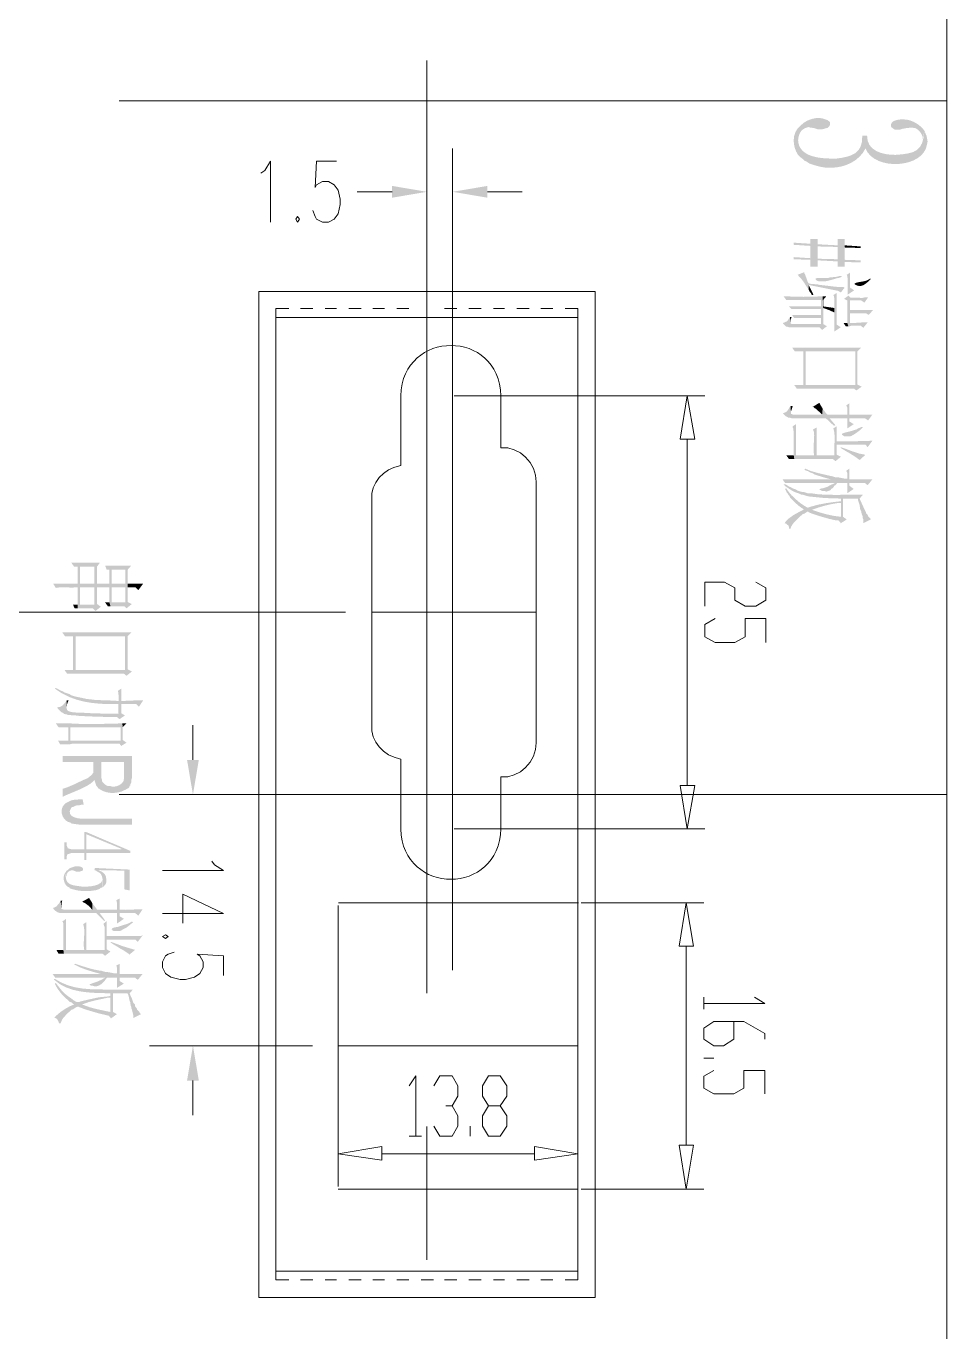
# Model space of a CAD drawing. Header units: millimetres. Extents: x 0 to 204, y 0 to 288.
# Drawn here: x 140.6 to 177, y 94.1 to 145.7 of the extents above; entities that cross this region are included whole.
import ezdxf

# ---------------------------------------------------------------- set-up
doc = ezdxf.new("R2010")
doc.units = ezdxf.units.MM

msp = doc.modelspace()

# ---------------------------------------------------------------- hatches: boundary and pattern name
h = msp.add_hatch(color=0)
h.dxf.hatch_style = 2
h.paths.add_polyline_path([(172.423667, 141.816667), (172.423667, 141.880167), (172.317833, 141.964833), (172.127333, 142.028333), (171.979167, 142.0495), (171.8945, 142.0495), (171.705852, 142.010755), (171.537577, 141.950149), (171.383722, 141.859843), (171.238333, 141.732), (171.127593, 141.616241), (171.049586, 141.482862), (171.002255, 141.336799), (170.98354, 141.18299), (170.991382, 141.026369), (171.023723, 140.871873), (171.078504, 140.724438), (171.153667, 140.589), (171.156107, 140.665229), (171.155694, 140.745321), (171.153726, 140.828236), (171.1515, 140.912933), (171.150314, 140.998372), (171.151465, 141.083512), (171.156251, 141.167315), (171.16597, 141.248739), (171.181918, 141.326743), (171.205395, 141.400289), (171.237696, 141.468335), (171.280121, 141.529842), (171.333966, 141.583768), (171.400529, 141.629075), (171.481108, 141.664721), (171.577, 141.689667), (171.6405, 141.6685), (171.788667, 141.647333), (171.915667, 141.605), (172.127333, 141.605), (172.2755, 141.647333), (172.317833, 141.647333), (172.4025, 141.732)])
h = msp.add_hatch(color=0)
h.dxf.hatch_style = 2
h.paths.add_polyline_path([(176.149, 141.5415), (176.087145, 141.624453), (176.008308, 141.704467), (175.916208, 141.779098), (175.814567, 141.845903), (175.707104, 141.902439), (175.597542, 141.946263), (175.4896, 141.974931), (175.387, 141.986), (175.306879, 141.99228), (175.210573, 141.990399), (175.107792, 141.978249), (175.008249, 141.953721), (174.921654, 141.914707), (174.857718, 141.859099), (174.826152, 141.784789), (174.836667, 141.689667), (174.921333, 141.626167), (174.984833, 141.583833), (175.175333, 141.583833), (175.302333, 141.626167), (175.3235, 141.626167), (175.429333, 141.647333), (175.641, 141.6685), (175.789167, 141.647333), (175.895, 141.583833), (175.979667, 141.499167), (176.043167, 141.393333), (176.0855, 141.2875), (176.0855, 141.202833)])
h = msp.add_hatch(color=0)
h.dxf.hatch_style = 2
h.paths.add_polyline_path([(176.276, 141.118167), (176.235386, 141.336977), (176.149, 141.5415), (176.116353, 141.270393), (176.059009, 141.0589), (175.973569, 140.898935), (175.856635, 140.78241), (175.70481, 140.701241), (175.514695, 140.647341), (175.282891, 140.612622), (175.006, 140.589), (174.814289, 140.59603), (174.618683, 140.6207), (174.428485, 140.666794), (174.252996, 140.738093), (174.101518, 140.83838), (173.983352, 140.971439), (173.907801, 141.141051), (173.884167, 141.351), (173.693667, 141.351), (173.681715, 141.110347), (173.628745, 140.918621), (173.538451, 140.769485), (173.414531, 140.656601), (173.26068, 140.573631), (173.080594, 140.514239), (172.877969, 140.472085), (172.6565, 140.440833), (172.550833, 140.441395), (172.437551, 140.443262), (172.318621, 140.447499), (172.196009, 140.45517), (172.071684, 140.467342), (171.947613, 140.485079), (171.825763, 140.509445), (171.708101, 140.541507), (171.596595, 140.582329), (171.493212, 140.632977), (171.399919, 140.694514), (171.318684, 140.768007), (171.251474, 140.85452), (171.200256, 140.955119), (171.166998, 141.070869), (171.153667, 141.202833), (171.153667, 140.589), (171.238333, 140.504333), (171.323, 140.440833), (171.407667, 140.356167), (171.471167, 140.335), (171.598167, 140.250333), (171.812496, 140.178135), (172.02322, 140.120423), (172.238376, 140.085333), (172.466, 140.081), (172.668888, 140.093731), (172.870697, 140.130461), (173.067173, 140.190978), (173.254061, 140.275072), (173.427109, 140.382532), (173.582062, 140.513147), (173.714666, 140.666707), (173.820667, 140.843), (173.904903, 140.685803), (174.021698, 140.552062), (174.166015, 140.441544), (174.332817, 140.354017), (174.517067, 140.289248), (174.713728, 140.247005), (174.917764, 140.227056), (175.124136, 140.229167), (175.32781, 140.253106), (175.523746, 140.29864), (175.706909, 140.365538), (175.872262, 140.453566), (176.014768, 140.562493), (176.12939, 140.692084), (176.211091, 140.842109), (176.254833, 141.012333)])
h = msp.add_hatch(color=0)
h.dxf.hatch_style = 2
h.paths.add_polyline_path([(155.109333, 139.361333), (155.109333, 138.895667), (156.485167, 139.1285)])
h = msp.add_hatch(color=0)
h.dxf.hatch_style = 2
h.paths.add_polyline_path([(158.877, 139.361333), (158.877, 138.895667), (157.501167, 139.1285)])
h = msp.add_hatch(color=0)
h.dxf.hatch_style = 2
h.paths.add_polyline_path([(173.630167, 136.3345), (173.630167, 136.419167), (172.995167, 136.440333), (172.995167, 137.265833), (172.72, 137.265833), (172.72, 136.4615), (171.936833, 136.482667), (171.936833, 137.265833), (171.6405, 137.265833), (171.6405, 136.503833), (170.984333, 136.546167), (170.984333, 136.4615), (171.6405, 136.440333), (171.6405, 136.165167), (171.936833, 136.165167), (171.936833, 136.419167), (172.72, 136.376833), (172.72, 136.165167), (172.995167, 136.165167), (172.995167, 136.355667)])
h = msp.add_hatch(color=0)
h.dxf.hatch_style = 2
h.paths.add_polyline_path([(171.6405, 137.075333), (170.984333, 137.117667), (170.984333, 137.033), (171.6405, 136.990667), (171.6405, 136.503833)])
h = msp.add_hatch(color=0)
h.dxf.hatch_style = 2
h.paths.add_polyline_path([(172.72, 137.011833), (171.936833, 137.054167), (171.936833, 136.9695), (172.72, 136.948333), (172.72, 136.4615)])
h = msp.add_hatch(color=0)
h.dxf.hatch_style = 2
h.paths.add_polyline_path([(173.630167, 136.906), (173.630167, 136.9695), (172.995167, 137.011833), (172.995167, 136.927167)])
h = msp.add_hatch(color=0)
h.dxf.hatch_style = 2
h.paths.add_polyline_path([(172.995167, 135.339667), (172.952833, 135.360833), (172.72, 135.360833), (172.6565, 135.382), (172.571833, 135.382), (172.296931, 135.416528), (172.0215, 135.4455), (171.936833, 135.466667), (171.852167, 135.466667), (171.7675, 135.487833), (171.661667, 135.487833), (171.577, 135.509), (171.534667, 135.5725), (171.5135, 135.636), (171.471167, 135.763), (171.45, 135.805333), (171.428833, 135.868833), (171.407667, 135.89), (171.407667, 135.9535), (171.1325, 135.847667), (171.270712, 135.70714), (171.37671, 135.563504), (171.471729, 135.413783), (171.577, 135.255), (171.577, 135.4455), (172.741167, 135.212667), (172.847, 135.149167)])
h = msp.add_hatch(color=0)
h.dxf.hatch_style = 2
h.paths.add_polyline_path([(172.889333, 135.784167), (172.868167, 135.805333), (172.825833, 135.805333), (172.6565, 135.763), (172.571833, 135.763), (172.487167, 135.741833), (172.4025, 135.741833), (172.339, 135.720667), (171.915667, 135.720667), (171.852167, 135.6995), (171.852167, 135.657167), (171.8945, 135.614833), (171.958, 135.593667), (172.254333, 135.593667), (172.403062, 135.626839), (172.538496, 135.665369), (172.674723, 135.705089), (172.825833, 135.741833)])
h = msp.add_hatch(color=0)
h.dxf.hatch_style = 2
h.paths.add_polyline_path([(173.376167, 135.233833), (173.206833, 135.339667), (173.206833, 135.932333), (173.079833, 135.847667), (173.101, 135.805333), (173.101, 135.763), (173.122167, 135.6995), (173.122167, 135.0645)])
h = msp.add_hatch(color=0)
h.dxf.hatch_style = 2
h.paths.add_polyline_path([(171.7675, 135.0645), (171.577, 135.4455), (171.577, 135.255), (171.619333, 135.170333), (171.661667, 135.128), (171.704, 135.043333)])
h = msp.add_hatch(color=0)
h.dxf.hatch_style = 2
h.paths.add_polyline_path([(174.032333, 135.678333), (174.011167, 135.6995), (173.925741, 135.648442), (173.84476, 135.61442), (173.767244, 135.592809), (173.692211, 135.578982), (173.618684, 135.568314), (173.545682, 135.556179), (173.472225, 135.537949), (173.397333, 135.509), (173.397333, 135.466667), (173.484181, 135.423736), (173.564467, 135.405135), (173.639272, 135.407476), (173.709674, 135.427376), (173.776752, 135.461447), (173.841585, 135.506305), (173.905253, 135.558562), (173.968833, 135.614833)])
h = msp.add_hatch(color=0)
h.dxf.hatch_style = 2
h.paths.add_polyline_path([(172.296667, 133.815667), (172.1485, 133.900333), (172.1485, 134.535333), (172.127333, 135.001), (171.760092, 134.979569), (171.356867, 134.976129), (170.952583, 134.985125), (170.582167, 135.001), (170.688, 134.852833), (172.063833, 134.852833), (172.063833, 134.260167), (172.106167, 133.6675)])
h = msp.add_hatch(color=0)
h.dxf.hatch_style = 2
h.paths.add_polyline_path([(172.2755, 135.001), (172.127333, 135.001), (172.1485, 134.535333), (172.1485, 134.852833)])
h = msp.add_hatch(color=0)
h.dxf.hatch_style = 2
h.paths.add_polyline_path([(172.593, 134.366), (172.593, 134.535333), (172.1485, 134.598833), (172.1485, 134.852833), (172.1485, 134.535333), (172.363871, 134.459795), (172.571833, 134.366)])
h = msp.add_hatch(color=0)
h.dxf.hatch_style = 2
h.paths.add_polyline_path([(172.847, 133.773333), (172.677667, 133.879167), (172.677667, 135.128), (172.550667, 135.043333), (172.571833, 135.001), (172.571833, 134.958667), (172.593, 134.916333), (172.593, 133.604)])
h = msp.add_hatch(color=0)
h.dxf.hatch_style = 2
h.paths.add_polyline_path([(173.905333, 133.963833), (173.717264, 133.965685), (173.552247, 133.954838), (173.389148, 133.943196), (173.206833, 133.942667), (173.206833, 134.831667), (173.143333, 135.022167), (172.974, 134.895167), (173.101, 134.831667), (173.101, 133.942667), (173.143333, 133.815667), (173.206833, 133.815667), (173.270333, 133.836833), (173.630167, 133.836833), (173.736, 133.752167)])
h = msp.add_hatch(color=0)
h.dxf.hatch_style = 2
h.paths.add_polyline_path([(173.9265, 134.958667), (173.860234, 134.960825), (173.816533, 134.958733), (173.787532, 134.95383), (173.765369, 134.947554), (173.742181, 134.941345), (173.710104, 134.93664), (173.661276, 134.934879), (173.587833, 134.9375), (173.228, 134.9375), (173.143333, 135.022167), (173.206833, 134.831667), (173.651333, 134.831667), (173.778333, 134.747)])
h = msp.add_hatch(color=0)
h.dxf.hatch_style = 2
h.paths.add_polyline_path([(172.106167, 133.6675), (172.063833, 134.260167), (172.063833, 133.900333), (170.920833, 133.900333), (170.857333, 133.9215), (170.857333, 133.985), (170.836167, 134.1755), (170.792047, 134.112306), (170.7642, 134.068873), (170.745878, 134.04019), (170.730333, 134.021248), (170.71082, 134.007035), (170.680592, 133.992541), (170.632901, 133.972755), (170.561, 133.942667), (170.561, 133.9215), (170.688, 133.7945), (170.730333, 133.7945), (170.793833, 133.773333), (172.000333, 133.773333)])
h = msp.add_hatch(color=0)
h.dxf.hatch_style = 2
h.paths.add_polyline_path([(172.063833, 134.493), (172.063833, 134.598833), (170.793833, 134.598833), (170.899667, 134.493)])
h = msp.add_hatch(color=0)
h.dxf.hatch_style = 2
h.paths.add_polyline_path([(172.063833, 134.260167), (170.920833, 134.260167), (171.0055, 134.133167), (172.063833, 134.133167), (172.063833, 133.900333)])
h = msp.add_hatch(color=0)
h.dxf.hatch_style = 2
h.paths.add_polyline_path([(174.117, 134.450667), (173.206833, 134.450667), (173.206833, 134.323667), (173.841833, 134.323667), (173.947667, 134.260167)])
h = msp.add_hatch(color=0)
h.dxf.hatch_style = 2
h.paths.add_polyline_path([(170.899667, 134.1755), (170.836167, 134.1755), (170.857333, 133.985), (170.857333, 134.027333), (170.8785, 134.112)])
h = msp.add_hatch(color=0)
h.dxf.hatch_style = 2
h.paths.add_polyline_path([(173.143333, 133.815667), (173.101, 133.942667), (172.952833, 133.942667), (173.0375, 133.815667), (173.079833, 133.815667)])
h = msp.add_hatch(color=0)
h.dxf.hatch_style = 2
h.paths.add_polyline_path([(171.365333, 132.969), (170.920833, 132.969), (171.026667, 132.820833), (171.365333, 132.820833), (171.365333, 131.487333)])
h = msp.add_hatch(color=0)
h.dxf.hatch_style = 2
h.paths.add_polyline_path([(173.651333, 132.969), (173.460833, 132.969), (173.4185, 131.487333), (171.45, 131.487333), (171.45, 132.820833), (171.428833, 132.969), (171.365333, 132.969), (171.365333, 131.487333), (171.0055, 131.487333), (171.111333, 131.339167), (171.534667, 131.339167), (173.376167, 131.339167), (173.460833, 131.275667), (173.503167, 132.820833)])
h = msp.add_hatch(color=0)
h.dxf.hatch_style = 2
h.paths.add_polyline_path([(173.460833, 132.969), (171.428833, 132.969), (171.45, 132.820833), (173.4185, 132.820833), (173.4185, 131.487333)])
h = msp.add_hatch(color=0)
h.dxf.hatch_style = 2
h.paths.add_polyline_path([(173.6725, 131.423833), (173.503167, 131.5085), (173.503167, 132.820833), (173.460833, 131.275667)])
h = msp.add_hatch(color=0)
h.dxf.hatch_style = 2
h.paths.add_polyline_path([(172.635333, 129.899833), (172.4025, 130.175), (172.317833, 130.323167), (172.233167, 130.407833), (172.190833, 130.471333), (172.1485, 130.513667), (172.127333, 130.556), (172.106167, 130.323167), (170.942, 130.323167), (170.899667, 130.344333), (170.8785, 130.344333), (170.8785, 130.3655), (170.857333, 130.661833), (170.827686, 130.620203), (170.799472, 130.574587), (170.77092, 130.528012), (170.740255, 130.483504), (170.705704, 130.44409), (170.665494, 130.412794), (170.61785, 130.392645), (170.561, 130.386667), (170.582167, 130.344333), (170.666833, 130.259667), (170.709167, 130.2385), (170.772667, 130.196167), (170.836167, 130.196167), (170.899667, 130.175), (172.254333, 130.175), (172.571833, 129.878667)])
h = msp.add_hatch(color=0)
h.dxf.hatch_style = 2
h.paths.add_polyline_path([(170.942, 130.661833), (170.857333, 130.661833), (170.8785, 130.3655), (170.8785, 130.450167), (170.899667, 130.513667), (170.920833, 130.577167)])
h = msp.add_hatch(color=0)
h.dxf.hatch_style = 2
h.paths.add_polyline_path([(172.127333, 130.556), (172.0596, 130.669109), (172.000333, 130.788833), (171.725167, 130.6195), (171.7675, 130.6195), (171.809833, 130.577167), (171.852167, 130.556), (171.936833, 130.471333), (172.000333, 130.429), (172.106167, 130.323167)])
h = msp.add_hatch(color=0)
h.dxf.hatch_style = 2
h.paths.add_polyline_path([(173.355, 129.942167), (173.185667, 130.048), (173.185667, 130.767667), (173.058667, 130.683), (173.101, 130.598333), (173.101, 129.772833)])
h = msp.add_hatch(color=0)
h.dxf.hatch_style = 2
h.paths.add_polyline_path([(173.101, 130.175), (173.101, 130.323167), (172.317833, 130.323167), (172.4025, 130.175)])
h = msp.add_hatch(color=0)
h.dxf.hatch_style = 2
h.paths.add_polyline_path([(174.095833, 130.323167), (173.185667, 130.323167), (173.185667, 130.175), (173.7995, 130.175), (173.9265, 130.090333)])
h = msp.add_hatch(color=0)
h.dxf.hatch_style = 2
h.paths.add_polyline_path([(171.831, 128.566333), (171.788667, 128.7145), (171.069, 128.7145), (171.069, 129.942167), (170.942, 129.8575), (170.942, 129.815167), (170.963167, 129.772833), (170.963167, 129.709333), (170.984333, 129.667), (170.984333, 128.7145), (171.0055, 128.566333), (171.746333, 128.566333)])
h = msp.add_hatch(color=0)
h.dxf.hatch_style = 2
h.paths.add_polyline_path([(172.635333, 128.481667), (172.593, 128.7145), (171.8945, 128.7145), (171.8945, 129.815167), (171.746333, 129.7305), (171.781182, 129.632887), (171.792553, 129.508068), (171.788718, 129.362802), (171.777951, 129.203847), (171.768523, 129.037963), (171.768707, 128.871911), (171.786775, 128.712447), (171.831, 128.566333), (172.5295, 128.566333)])
h = msp.add_hatch(color=0)
h.dxf.hatch_style = 2
h.paths.add_polyline_path([(172.847, 128.651), (172.677667, 128.735667), (172.677667, 129.8575), (172.550667, 129.772833), (172.585645, 129.634675), (172.599912, 129.481097), (172.600338, 129.316489), (172.593794, 129.145242), (172.58715, 128.971745), (172.587278, 128.80039), (172.601049, 128.635567), (172.635333, 128.481667)])
h = msp.add_hatch(color=0)
h.dxf.hatch_style = 2
h.paths.add_polyline_path([(173.714833, 129.815167), (173.693667, 129.836333), (173.6725, 129.836333), (173.587833, 129.794), (173.524333, 129.772833), (173.460833, 129.7305), (173.376167, 129.709333), (173.312667, 129.688167), (173.206139, 129.654928), (173.099413, 129.631017), (172.99348, 129.60393), (172.889333, 129.561167), (172.889333, 129.518833), (172.931667, 129.497667), (172.995167, 129.455333), (173.185667, 129.455333), (173.270333, 129.4765), (173.2915, 129.497667), (173.379176, 129.543158), (173.482529, 129.612099), (173.580326, 129.687323), (173.651333, 129.751667)])
h = msp.add_hatch(color=0)
h.dxf.hatch_style = 2
h.paths.add_polyline_path([(174.095833, 129.286), (173.388205, 129.266289), (172.677667, 129.264833), (172.677667, 129.137833), (173.820667, 129.137833), (173.905333, 129.032)])
h = msp.add_hatch(color=0)
h.dxf.hatch_style = 2
h.paths.add_polyline_path([(171.0055, 128.566333), (170.984333, 128.7145), (170.688, 128.7145), (170.793833, 128.566333), (170.942, 128.566333)])
h = msp.add_hatch(color=0)
h.dxf.hatch_style = 2
h.paths.add_polyline_path([(173.7995, 128.7145), (173.7995, 128.735667), (173.556116, 128.784648), (173.317165, 128.862137), (173.081255, 128.950475), (172.847, 129.032), (172.825833, 129.010833), (173.010331, 128.8987), (173.218872, 128.776016), (173.421394, 128.649032), (173.587833, 128.524)])
h = msp.add_hatch(color=0)
h.dxf.hatch_style = 2
h.paths.add_polyline_path([(172.466, 127.889), (172.211173, 127.946514), (171.934187, 128.011502), (171.663816, 128.089323), (171.428833, 128.185333), (171.407667, 128.143), (171.428833, 128.121833), (171.555833, 128.0795), (171.619333, 128.037167), (171.746333, 127.994833), (171.809833, 127.9525), (171.873333, 127.931333), (172.157628, 127.841904), (172.444833, 127.762)])
h = msp.add_hatch(color=0)
h.dxf.hatch_style = 2
h.paths.add_polyline_path([(173.355, 127.381), (173.185667, 127.508), (173.185667, 128.185333), (173.058667, 128.100667), (173.101, 128.016), (173.101, 127.211667)])
h = msp.add_hatch(color=0)
h.dxf.hatch_style = 2
h.paths.add_polyline_path([(172.614167, 127.846667), (172.550667, 127.867833), (172.466, 127.889), (172.444833, 127.762), (170.539833, 127.762), (170.645667, 127.613833), (172.614167, 127.613833)])
h = msp.add_hatch(color=0)
h.dxf.hatch_style = 2
h.paths.add_polyline_path([(173.079833, 126.1745), (172.931667, 126.280333), (172.931667, 127), (172.847, 127.148167), (172.554983, 127.14772), (172.24838, 127.152268), (171.944754, 127.17064), (171.661667, 127.211667), (171.534667, 127.211667), (171.407667, 127.254), (171.344167, 127.254), (171.2595, 127.275167), (171.1325, 127.3175), (171.069, 127.359833), (170.942, 127.402167), (170.8785, 127.4445), (170.815, 127.465667), (170.688, 127.550333), (170.6245, 127.5715), (170.582167, 127.550333), (170.672555, 127.475605), (170.796215, 127.389599), (170.923975, 127.309877), (171.026667, 127.254), (171.217167, 127.1905), (171.2595, 127.169333), (171.280667, 127.148167), (171.365333, 127.148167), (171.492333, 127.105833), (171.577, 127.084667), (172.208031, 127.021167), (172.847, 127), (172.847, 126.026333)])
h = msp.add_hatch(color=0)
h.dxf.hatch_style = 2
h.paths.add_polyline_path([(173.101, 127.613833), (173.101, 127.783167), (172.996506, 127.790013), (172.865124, 127.815975), (172.729971, 127.841408), (172.614167, 127.846667), (172.614167, 127.613833), (172.543953, 127.582298), (172.461767, 127.54438), (172.381697, 127.504147), (172.317833, 127.465667), (172.127333, 127.402167), (172.085, 127.402167), (172.0215, 127.381), (172.000333, 127.359833), (172.042667, 127.338667), (172.106167, 127.296333), (172.212, 127.296333), (172.2755, 127.275167), (172.4025, 127.3175), (172.444833, 127.338667), (172.466, 127.381), (172.508333, 127.402167), (172.550667, 127.4445), (172.593, 127.508), (172.6565, 127.550333), (172.698833, 127.613833)])
h = msp.add_hatch(color=0)
h.dxf.hatch_style = 2
h.paths.add_polyline_path([(174.095833, 127.762), (173.185667, 127.762), (173.185667, 127.613833), (173.7995, 127.613833), (173.905333, 127.529167)])
h = msp.add_hatch(color=0)
h.dxf.hatch_style = 2
h.paths.add_polyline_path([(172.847, 126.026333), (172.847, 126.280333), (172.555446, 126.318218), (172.268224, 126.379949), (171.98464, 126.460663), (171.704, 126.5555), (171.661667, 126.6825), (171.534667, 126.640167), (171.492333, 126.661333), (171.428833, 126.703667), (171.3865, 126.724833), (171.253679, 126.813469), (171.1325, 126.915333), (170.996818, 127.036248), (170.891332, 127.139171), (170.795305, 127.251883), (170.688, 127.402167), (170.6245, 127.381), (170.666833, 127.338667), (170.688, 127.296333), (170.709167, 127.232833), (170.7515, 127.1905), (170.772667, 127.148167), (170.815, 127.105833), (170.836167, 127.042333), (170.920833, 126.957667), (171.017505, 126.859688), (171.143877, 126.745868), (171.275143, 126.642697), (171.3865, 126.576667), (171.407667, 126.407333), (171.534667, 126.492), (171.572601, 126.465395), (171.627205, 126.438571), (171.693417, 126.412036), (171.766177, 126.386299), (171.840426, 126.361868), (171.911103, 126.339253), (171.973147, 126.31896), (172.0215, 126.3015), (172.195249, 126.253015), (172.395753, 126.195931), (172.594339, 126.149298), (172.762333, 126.132167)])
h = msp.add_hatch(color=0)
h.dxf.hatch_style = 2
h.paths.add_polyline_path([(173.714833, 127.148167), (172.847, 127.148167), (172.931667, 127), (173.524333, 127), (173.524333, 126.9365), (173.5455, 126.873), (173.566667, 126.8095), (173.587833, 126.746), (173.587833, 126.703667), (173.587833, 127)])
h = msp.add_hatch(color=0)
h.dxf.hatch_style = 2
h.paths.add_polyline_path([(174.032333, 126.1745), (174.011167, 126.216833), (173.9265, 126.3015), (173.905333, 126.365), (173.841833, 126.4285), (173.841833, 126.449667), (173.820667, 126.492), (173.700678, 126.748778), (173.587833, 127), (173.587833, 126.703667), (173.609, 126.640167), (173.609, 126.597833), (173.630167, 126.534333), (173.651333, 126.492), (173.651333, 126.449667), (173.6725, 126.407333), (173.6725, 126.386167), (173.693667, 126.343833), (173.714833, 126.280333), (173.714833, 126.216833), (173.736, 126.1745), (173.736, 126.026333)])
h = msp.add_hatch(color=0)
h.dxf.hatch_style = 2
h.paths.add_polyline_path([(171.407667, 126.407333), (171.3865, 126.576667), (171.299783, 126.522493), (171.172452, 126.457075), (171.04102, 126.387953), (170.942, 126.322667), (170.851661, 126.259497), (170.764068, 126.192492), (170.686065, 126.11649), (170.6245, 126.026333), (170.645667, 126.026333), (170.688, 126.005167), (170.730333, 125.962833), (170.772667, 125.941667), (170.793833, 125.878167), (170.793833, 125.814667), (170.857333, 125.814667), (170.881146, 125.887074), (170.926456, 125.964834), (170.987806, 126.045133), (171.05974, 126.125155), (171.136799, 126.202085), (171.213529, 126.273107), (171.28447, 126.335406), (171.344167, 126.386167)])
h = msp.add_hatch(color=0)
h.dxf.hatch_style = 2
h.paths.add_polyline_path([(172.847, 126.830667), (172.847, 126.894167), (172.546251, 126.859804), (172.249439, 126.816644), (171.955073, 126.759328), (171.661667, 126.6825), (171.704, 126.5555), (171.96526, 126.648997), (172.226684, 126.724569), (172.49135, 126.784398), (172.762333, 126.830667)])
h = msp.add_hatch(color=0)
h.dxf.hatch_style = 2
h.paths.add_polyline_path([(143.383, 122.555), (143.340667, 123.6345), (143.340667, 122.809), (142.769167, 122.809), (142.769167, 123.486333), (142.748, 124.46), (142.4305, 124.46), (142.536333, 124.311833), (142.6845, 124.311833), (142.6845, 122.660833), (143.277167, 122.660833)])
h = msp.add_hatch(color=0)
h.dxf.hatch_style = 2
h.paths.add_polyline_path([(143.594667, 122.724333), (143.4465, 122.830167), (143.4465, 123.486333), (143.383, 124.46), (142.748, 124.46), (142.769167, 123.486333), (142.769167, 124.311833), (143.340667, 124.311833), (143.340667, 123.6345), (143.383, 122.555)])
h = msp.add_hatch(color=0)
h.dxf.hatch_style = 2
h.paths.add_polyline_path([(143.552333, 124.46), (143.383, 124.46), (143.4465, 123.486333), (143.4465, 124.311833)])
h = msp.add_hatch(color=0)
h.dxf.hatch_style = 2
h.paths.add_polyline_path([(143.340667, 123.6345), (142.769167, 123.6345), (142.769167, 124.311833), (142.769167, 123.486333), (143.340667, 123.486333), (143.340667, 122.809)])
h = msp.add_hatch(color=0)
h.dxf.hatch_style = 2
h.paths.add_polyline_path([(143.933333, 123.486333), (143.933333, 123.6345), (143.4465, 123.6345), (143.4465, 124.311833), (143.4465, 123.486333)])
h = msp.add_hatch(color=0)
h.dxf.hatch_style = 2
h.paths.add_polyline_path([(144.801167, 124.354167), (144.5895, 124.354167), (144.568333, 122.893667), (144.018, 122.893667), (144.018, 123.486333), (143.996833, 124.354167), (143.764, 124.354167), (143.8275, 124.184833), (143.933333, 124.184833), (143.933333, 122.893667), (143.975667, 122.7455), (144.526, 122.7455), (144.610667, 122.660833), (144.653, 124.184833)])
h = msp.add_hatch(color=0)
h.dxf.hatch_style = 2
h.paths.add_polyline_path([(144.5895, 124.354167), (143.996833, 124.354167), (144.018, 123.486333), (144.018, 124.184833), (144.568333, 124.184833), (144.568333, 122.893667)])
h = msp.add_hatch(color=0)
h.dxf.hatch_style = 2
h.paths.add_polyline_path([(144.568333, 123.486333), (144.568333, 123.6345), (144.018, 123.6345), (144.018, 124.184833), (144.018, 123.486333)])
h = msp.add_hatch(color=0)
h.dxf.hatch_style = 2
h.paths.add_polyline_path([(144.822333, 122.830167), (144.653, 122.914833), (144.653, 124.184833), (144.610667, 122.660833)])
h = msp.add_hatch(color=0)
h.dxf.hatch_style = 2
h.paths.add_polyline_path([(142.6845, 123.486333), (142.6845, 123.6345), (141.710833, 123.6345), (141.816667, 123.465167), (141.876816, 123.479808), (141.96184, 123.487375), (142.063938, 123.489692), (142.175309, 123.488582), (142.288152, 123.485868), (142.394665, 123.483373), (142.487048, 123.482921), (142.5575, 123.486333)])
h = msp.add_hatch(color=0)
h.dxf.hatch_style = 2
h.paths.add_polyline_path([(145.266833, 123.6345), (144.653, 123.6345), (144.653, 123.486333), (144.9705, 123.486333), (145.076333, 123.3805)])
h = msp.add_hatch(color=0)
h.dxf.hatch_style = 2
h.paths.add_polyline_path([(143.975667, 122.7455), (143.933333, 122.893667), (143.764, 122.893667), (143.869833, 122.7455), (143.912167, 122.7455)])
h = msp.add_hatch(color=0)
h.dxf.hatch_style = 2
h.paths.add_polyline_path([(142.6845, 122.660833), (142.6845, 122.809), (142.494, 122.809), (142.5575, 122.660833), (142.621, 122.660833)])
h = msp.add_hatch(color=0)
h.dxf.hatch_style = 2
h.paths.add_polyline_path([(142.515167, 121.708333), (142.070667, 121.708333), (142.1765, 121.560167), (142.494, 121.560167), (142.494, 120.226667)])
h = msp.add_hatch(color=0)
h.dxf.hatch_style = 2
h.paths.add_polyline_path([(144.801167, 121.708333), (144.610667, 121.708333), (144.547167, 120.226667), (142.599833, 120.226667), (142.599833, 121.560167), (142.578667, 121.708333), (142.515167, 121.708333), (142.494, 120.226667), (142.155333, 120.226667), (142.261167, 120.0785), (142.663333, 120.0785), (144.504833, 120.0785), (144.610667, 119.993833), (144.653, 121.560167)])
h = msp.add_hatch(color=0)
h.dxf.hatch_style = 2
h.paths.add_polyline_path([(144.610667, 121.708333), (142.578667, 121.708333), (142.599833, 121.560167), (144.547167, 121.560167), (144.547167, 120.226667)])
h = msp.add_hatch(color=0)
h.dxf.hatch_style = 2
h.paths.add_polyline_path([(144.822333, 120.163167), (144.653, 120.247833), (144.653, 121.560167), (144.610667, 119.993833)])
h = msp.add_hatch(color=0)
h.dxf.hatch_style = 2
h.paths.add_polyline_path([(144.293167, 118.872), (144.293167, 118.999), (143.96467, 119.016793), (143.650626, 119.026517), (143.335061, 119.043648), (143.002, 119.083667), (142.851105, 119.118774), (142.70818, 119.14677), (142.563999, 119.180256), (142.409333, 119.231833), (142.345833, 119.274167), (142.155333, 119.337667), (142.091833, 119.38), (142.028333, 119.401167), (141.943667, 119.4435), (141.880167, 119.485833), (141.816667, 119.507), (141.774333, 119.485833), (142.052617, 119.302609), (142.338623, 119.159139), (142.632203, 119.050759), (142.933208, 118.972806), (143.241489, 118.920617), (143.556897, 118.889529), (143.879284, 118.874877), (144.2085, 118.872)])
h = msp.add_hatch(color=0)
h.dxf.hatch_style = 2
h.paths.add_polyline_path([(144.547167, 118.4275), (144.399, 118.512167), (144.399, 119.485833), (144.272, 119.401167), (144.291716, 119.270646), (144.297896, 119.131771), (144.295626, 118.987331), (144.289992, 118.840118), (144.286077, 118.69292), (144.288966, 118.54853), (144.303746, 118.409738), (144.3355, 118.279333)])
h = msp.add_hatch(color=0)
h.dxf.hatch_style = 2
h.paths.add_polyline_path([(144.3355, 118.279333), (144.293167, 118.491), (143.945818, 118.496126), (143.579982, 118.502642), (143.216197, 118.51392), (142.875, 118.533333), (142.621, 118.533333), (142.578667, 118.5545), (142.472833, 118.5545), (142.373625, 118.575464), (142.305832, 118.605135), (142.263761, 118.644479), (142.24172, 118.694465), (142.234016, 118.756059), (142.234956, 118.830229), (142.238849, 118.917942), (142.24, 119.020167), (142.174301, 118.92032), (142.094876, 118.832312), (141.998055, 118.769441), (141.880167, 118.745), (141.880167, 118.723833), (141.901333, 118.6815), (142.028333, 118.5545), (142.091833, 118.533333), (142.134167, 118.491), (142.218833, 118.469833), (142.24, 118.469833), (142.282333, 118.448667), (142.388167, 118.448667), (142.4305, 118.4275), (142.599833, 118.4275), (142.654482, 118.417028), (142.725213, 118.409277), (142.807139, 118.403625), (142.895373, 118.399454), (142.985029, 118.396143), (143.071222, 118.393071), (143.149063, 118.389619), (143.213667, 118.385167), (143.467964, 118.380123), (143.716375, 118.369159), (143.967432, 118.360908), (144.229667, 118.364)])
h = msp.add_hatch(color=0)
h.dxf.hatch_style = 2
h.paths.add_polyline_path([(142.324667, 119.020167), (142.24, 119.020167), (142.24, 118.723833), (142.24, 118.766167), (142.261167, 118.8085), (142.261167, 118.872), (142.282333, 118.9355)])
h = msp.add_hatch(color=0)
h.dxf.hatch_style = 2
h.paths.add_polyline_path([(145.266833, 119.020167), (145.041243, 119.022564), (144.828154, 119.015007), (144.617447, 119.004738), (144.399, 118.999), (144.399, 118.872), (144.991667, 118.872), (145.0975, 118.766167)])
h = msp.add_hatch(color=0)
h.dxf.hatch_style = 2
h.paths.add_polyline_path([(142.3035, 118.11), (141.816667, 118.11), (141.9225, 117.961833), (142.3035, 117.961833), (142.3035, 117.432667)])
h = msp.add_hatch(color=0)
h.dxf.hatch_style = 2
h.paths.add_polyline_path([(144.610667, 117.348), (144.4625, 117.453833), (144.4625, 117.961833), (144.441333, 118.11), (144.377833, 118.11), (144.377833, 117.432667), (142.388167, 117.432667), (142.388167, 118.11), (142.3035, 118.11), (142.3035, 117.432667), (141.901333, 117.432667), (141.986, 117.2845), (142.367, 117.2845), (142.451667, 117.305667), (144.3355, 117.305667), (144.399, 117.221)])
h = msp.add_hatch(color=0)
h.dxf.hatch_style = 2
h.paths.add_polyline_path([(144.377833, 118.11), (143.890339, 118.097846), (143.381148, 118.086584), (142.872883, 118.087031), (142.388167, 118.11), (142.388167, 117.961833), (144.377833, 117.961833), (144.377833, 117.432667)])
h = msp.add_hatch(color=0)
h.dxf.hatch_style = 2
h.paths.add_polyline_path([(144.610667, 118.11), (144.441333, 118.11), (144.4625, 117.961833)])
h = msp.add_hatch(color=0)
h.dxf.hatch_style = 2
h.paths.add_polyline_path([(144.822333, 116.0145), (144.822333, 116.818833), (142.091833, 116.818833), (142.091833, 116.586), (143.298333, 116.586), (143.2983, 116.355333), (143.304948, 116.122847), (143.334747, 115.894396), (143.404167, 115.675833), (143.425333, 115.6335), (143.467667, 115.591167), (143.488833, 115.548833), (143.531167, 115.527667), (143.5735, 115.485333), (143.594667, 115.485333), (143.615833, 116.586), (144.504833, 116.586), (144.504833, 116.0145), (144.568333, 115.485333), (144.631833, 115.527667), (144.674167, 115.548833), (144.7165, 115.591167), (144.737667, 115.654667), (144.758833, 115.654667), (144.758833, 115.697), (144.801167, 115.781667), (144.801167, 115.8875), (144.822333, 115.951)])
h = msp.add_hatch(color=0)
h.dxf.hatch_style = 2
h.paths.add_polyline_path([(143.340667, 115.8875), (143.298333, 116.310833), (143.298333, 116.162667), (143.277167, 116.1415), (143.256, 116.099167), (143.1925, 116.035667), (143.150167, 116.0145), (143.107833, 115.972167), (143.044333, 115.929833), (142.980833, 115.908667), (142.9385, 115.8875), (142.730405, 115.792432), (142.521781, 115.692899), (142.30985, 115.600708), (142.091833, 115.527667), (142.091833, 115.210167), (142.194376, 115.262182), (142.335515, 115.322945), (142.502847, 115.391613), (142.683971, 115.467342), (142.866484, 115.549288), (143.037983, 115.636609), (143.186067, 115.728461), (143.298333, 115.824)])
h = msp.add_hatch(color=0)
h.dxf.hatch_style = 2
h.paths.add_polyline_path([(144.568333, 115.485333), (144.504833, 116.0145), (144.506388, 115.93152), (144.501129, 115.864746), (144.476556, 115.804057), (144.420167, 115.739333), (144.338014, 115.67747), (144.243425, 115.636014), (144.141957, 115.614467), (144.039167, 115.612333), (143.988644, 115.629017), (143.947455, 115.634939), (143.912105, 115.635743), (143.879094, 115.637072), (143.844925, 115.644569), (143.806102, 115.663877), (143.759126, 115.70064), (143.7005, 115.7605), (143.658167, 115.802833), (143.637, 115.845167), (143.637, 115.8875), (143.615833, 115.951), (143.615833, 116.586), (143.594667, 115.485333), (143.706453, 115.425554), (143.828558, 115.388099), (143.955426, 115.367511), (144.0815, 115.358333), (144.185944, 115.371199), (144.302427, 115.388496), (144.41428, 115.41717), (144.504833, 115.464167)])
h = msp.add_hatch(color=0)
h.dxf.hatch_style = 2
h.paths.add_polyline_path([(147.468167, 116.670667), (147.0025, 116.670667), (147.235333, 115.294833)])
h = msp.add_hatch(color=0)
h.dxf.hatch_style = 2
h.paths.add_polyline_path([(142.917333, 114.892667), (142.875, 115.104333), (142.825188, 115.105512), (142.761593, 115.105226), (142.689151, 115.102907), (142.612798, 115.097983), (142.53747, 115.089885), (142.468104, 115.07804), (142.409635, 115.06188), (142.367, 115.040833), (142.308353, 115.011669), (142.264672, 114.990348), (142.231938, 114.973334), (142.206133, 114.957093), (142.183239, 114.93809), (142.159236, 114.912792), (142.130107, 114.877662), (142.091833, 114.829167), (142.056284, 114.735047), (142.044043, 114.637129), (142.053448, 114.539417), (142.082838, 114.445918), (142.130549, 114.360637), (142.194922, 114.287581), (142.274292, 114.230756), (142.367, 114.194167), (142.367, 114.638667), (142.388167, 114.702167), (142.4305, 114.786833), (142.472833, 114.808), (142.494, 114.808), (142.578667, 114.850333), (142.642167, 114.8715), (142.726833, 114.8715), (142.8115, 114.892667)])
h = msp.add_hatch(color=0)
h.dxf.hatch_style = 2
h.paths.add_polyline_path([(144.822333, 114.1095), (144.822333, 114.342333), (142.790333, 114.342333), (142.726833, 114.3635), (142.663333, 114.3635), (142.599833, 114.384667), (142.51434, 114.411571), (142.435792, 114.459411), (142.381056, 114.528087), (142.367, 114.6175), (142.367, 114.194167), (142.4305, 114.173), (142.4305, 114.151833), (142.568596, 114.134454), (142.684897, 114.11757), (142.806291, 114.107235), (142.959667, 114.1095)])
h = msp.add_hatch(color=0)
h.dxf.hatch_style = 2
h.paths.add_polyline_path([(144.758833, 112.987667), (144.758833, 113.072333), (143.023167, 113.813167), (142.9385, 113.813167), (142.9385, 113.135833), (142.4305, 113.135833), (142.345833, 113.157), (142.282333, 113.178167), (142.282333, 113.199333), (142.24, 113.284), (142.24, 113.411), (142.155333, 113.411), (142.155333, 112.733667), (142.24, 112.733667), (142.24, 112.8395), (142.261167, 112.903), (142.282333, 112.945333), (142.3035, 112.945333), (142.4305, 112.987667), (142.9385, 112.987667), (142.9385, 112.7125), (143.023167, 112.7125), (143.023167, 113.7285), (144.399, 113.157), (144.399, 113.135833)])
h = msp.add_hatch(color=0)
h.dxf.hatch_style = 2
h.paths.add_polyline_path([(144.758833, 112.987667), (144.399, 113.135833), (143.023167, 113.135833), (143.023167, 113.7285), (143.023167, 112.987667)])
h = msp.add_hatch(color=0)
h.dxf.hatch_style = 2
h.paths.add_polyline_path([(143.658167, 111.633), (143.658167, 111.971667), (143.640574, 111.872481), (143.576956, 111.796446), (143.479232, 111.740487), (143.35932, 111.701527), (143.229139, 111.676491), (143.100607, 111.662303), (142.985643, 111.655886), (142.896167, 111.654167), (142.744348, 111.67454), (142.60276, 111.693391), (142.475882, 111.719155), (142.368191, 111.760265), (142.284163, 111.825154), (142.228276, 111.922256), (142.205007, 112.060004), (142.218833, 112.246833), (142.164862, 112.170801), (142.133538, 112.082874), (142.123893, 111.988524), (142.13496, 111.893218), (142.165772, 111.802426), (142.215361, 111.721619), (142.282759, 111.656265), (142.367, 111.611833), (142.367, 111.590667), (142.526974, 111.540793), (142.689527, 111.504148), (142.854859, 111.484304), (143.023167, 111.484833), (143.090879, 111.481243), (143.142461, 111.48184), (143.182351, 111.485422), (143.21499, 111.490786), (143.244817, 111.496729), (143.276274, 111.502048), (143.313799, 111.505539), (143.361833, 111.506), (143.552333, 111.5695), (143.594667, 111.611833), (143.615833, 111.611833)])
h = msp.add_hatch(color=0)
h.dxf.hatch_style = 2
h.paths.add_polyline_path([(142.896167, 112.3315), (142.883884, 112.381624), (142.857174, 112.416779), (142.819334, 112.439555), (142.773665, 112.452547), (142.723464, 112.458345), (142.672032, 112.459542), (142.622666, 112.458729), (142.578667, 112.4585), (142.388167, 112.395), (142.345833, 112.373833), (142.282333, 112.310333), (142.24, 112.289167), (142.218833, 112.246833), (142.218833, 111.992833), (142.218833, 112.056333), (142.24, 112.098667), (142.24, 112.162167), (142.282333, 112.2045), (142.282333, 112.225667), (142.371595, 112.284117), (142.440471, 112.304794), (142.496987, 112.299368), (142.549166, 112.279509), (142.605032, 112.25689), (142.67261, 112.243179), (142.759925, 112.250048), (142.875, 112.289167)])
h = msp.add_hatch(color=0)
h.dxf.hatch_style = 2
h.paths.add_polyline_path([(144.737667, 111.506), (144.737667, 112.3315), (143.361833, 112.395), (143.340667, 112.310333), (143.404167, 112.289167), (143.467667, 112.246833), (143.51, 112.310333), (144.526, 112.289167), (144.526, 111.548333)])
h = msp.add_hatch(color=0)
h.dxf.hatch_style = 2
h.paths.add_polyline_path([(143.806333, 111.908167), (143.805378, 111.99124), (143.793071, 112.060054), (143.769932, 112.117053), (143.736483, 112.16468), (143.693245, 112.205378), (143.640737, 112.241591), (143.579482, 112.275762), (143.51, 112.310333), (143.467667, 112.246833), (143.545233, 112.207464), (143.600967, 112.146259), (143.638106, 112.068798), (143.659886, 111.980663), (143.669546, 111.887434), (143.670321, 111.794693), (143.665449, 111.708022), (143.658167, 111.633), (143.721667, 111.675333), (143.742833, 111.717667), (143.785167, 111.76), (143.806333, 111.8235), (143.806333, 111.865833)])
h = msp.add_hatch(color=0)
h.dxf.hatch_style = 2
h.paths.add_polyline_path([(143.764, 110.320667), (143.647567, 110.477846), (143.515689, 110.659201), (143.380966, 110.840623), (143.256, 110.998), (143.256, 110.744), (142.155333, 110.744), (142.070667, 110.765167), (142.028333, 110.786333), (142.028333, 110.8075), (142.007167, 111.103833), (141.986, 111.0615), (141.943667, 110.998), (141.901333, 110.955667), (141.859, 110.892167), (141.837833, 110.871), (141.753167, 110.828667), (141.710833, 110.828667), (141.710833, 110.786333), (141.7955, 110.701667), (141.859, 110.659333), (141.901333, 110.638167), (141.964833, 110.617), (143.404167, 110.617), (143.721667, 110.2995)])
h = msp.add_hatch(color=0)
h.dxf.hatch_style = 2
h.paths.add_polyline_path([(142.070667, 111.103833), (142.007167, 111.103833), (142.028333, 110.8075), (142.028333, 110.892167), (142.0495, 110.955667), (142.0495, 111.019167)])
h = msp.add_hatch(color=0)
h.dxf.hatch_style = 2
h.paths.add_polyline_path([(143.256, 110.998), (143.224548, 111.063071), (143.191971, 111.113226), (143.159659, 111.158685), (143.129, 111.209667), (142.853833, 111.0615), (142.875, 111.0615), (142.896167, 111.040333), (142.980833, 110.998), (143.069568, 110.934202), (143.131381, 110.879996), (143.186712, 110.821291), (143.256, 110.744)])
h = msp.add_hatch(color=0)
h.dxf.hatch_style = 2
h.paths.add_polyline_path([(144.504833, 110.384167), (144.3355, 110.49), (144.3355, 111.1885), (144.2085, 111.125), (144.229667, 111.019167), (144.229667, 110.193667)])
h = msp.add_hatch(color=0)
h.dxf.hatch_style = 2
h.paths.add_polyline_path([(144.229667, 110.617), (144.229667, 110.744), (143.4465, 110.744), (143.552333, 110.617)])
h = msp.add_hatch(color=0)
h.dxf.hatch_style = 2
h.paths.add_polyline_path([(145.245667, 110.765167), (145.018423, 110.759429), (144.797727, 110.748366), (144.57346, 110.740412), (144.3355, 110.744), (144.3355, 110.617), (144.949333, 110.617), (145.076333, 110.511167)])
h = msp.add_hatch(color=0)
h.dxf.hatch_style = 2
h.paths.add_polyline_path([(142.980833, 109.008333), (142.9385, 109.1565), (142.218833, 109.1565), (142.218833, 110.384167), (142.070667, 110.278333), (142.091833, 110.257167), (142.113, 110.193667), (142.113, 109.1565), (142.134167, 109.008333), (142.875, 109.008333)])
h = msp.add_hatch(color=0)
h.dxf.hatch_style = 2
h.paths.add_polyline_path([(143.764, 108.923667), (143.742833, 109.1565), (143.023167, 109.1565), (143.023167, 110.257167), (142.896167, 110.1725), (142.930538, 110.044834), (142.942138, 109.907156), (142.938955, 109.76192), (142.928975, 109.611583), (142.920186, 109.4586), (142.920574, 109.305427), (142.938128, 109.15452), (142.980833, 109.008333), (143.658167, 109.008333)])
h = msp.add_hatch(color=0)
h.dxf.hatch_style = 2
h.paths.add_polyline_path([(143.975667, 109.093), (143.8275, 109.177667), (143.8275, 110.2995), (143.7005, 110.193667), (143.7005, 110.1725), (143.721667, 110.109), (143.742833, 110.066667), (143.742833, 109.1565), (143.764, 108.923667)])
h = msp.add_hatch(color=0)
h.dxf.hatch_style = 2
h.paths.add_polyline_path([(144.864667, 110.236), (144.822333, 110.278333), (144.724437, 110.221564), (144.61834, 110.180041), (144.508405, 110.145331), (144.399, 110.109), (144.272, 110.066667), (144.250833, 110.066667), (144.145, 110.0455), (144.0815, 110.024333), (144.039167, 110.003167), (144.018, 109.960833), (144.039167, 109.960833), (144.060333, 109.9185), (144.145, 109.897333), (144.314333, 109.897333), (144.399, 109.9185), (144.420167, 109.939667), (144.622705, 110.047749), (144.801167, 110.193667)])
h = msp.add_hatch(color=0)
h.dxf.hatch_style = 2
h.paths.add_polyline_path([(145.245667, 109.728), (145.2245, 109.728), (145.182167, 109.706833), (145.0975, 109.706833), (144.78, 109.706833), (143.8275, 109.706833), (143.8275, 109.558667), (144.9705, 109.558667), (145.055167, 109.474)])
h = msp.add_hatch(color=0)
h.dxf.hatch_style = 2
h.paths.add_polyline_path([(144.949333, 109.1565), (144.466336, 109.301756), (143.996833, 109.474), (143.975667, 109.452833), (144.06336, 109.393699), (144.170797, 109.32795), (144.281211, 109.261143), (144.377833, 109.198833), (144.4625, 109.1565), (144.653, 109.0295), (144.695333, 109.008333), (144.7165, 108.966)])
h = msp.add_hatch(color=0)
h.dxf.hatch_style = 2
h.paths.add_polyline_path([(142.134167, 109.008333), (142.113, 109.1565), (141.837833, 109.1565), (141.9225, 109.008333), (142.091833, 109.008333)])
h = msp.add_hatch(color=0)
h.dxf.hatch_style = 2
h.paths.add_polyline_path([(143.615833, 108.331), (143.565811, 108.335343), (143.497763, 108.34623), (143.417644, 108.362037), (143.331406, 108.381139), (143.245003, 108.40191), (143.164388, 108.422728), (143.095514, 108.441966), (143.044333, 108.458), (142.980833, 108.479167), (142.896167, 108.500333), (142.578667, 108.606167), (142.536333, 108.585), (142.801165, 108.454279), (143.05108, 108.360236), (143.308206, 108.283325), (143.594667, 108.204)])
h = msp.add_hatch(color=0)
h.dxf.hatch_style = 2
h.paths.add_polyline_path([(144.504833, 107.823), (144.3355, 107.928833), (144.3355, 108.606167), (144.2085, 108.542667), (144.229667, 108.458), (144.229667, 107.653667)])
h = msp.add_hatch(color=0)
h.dxf.hatch_style = 2
h.paths.add_polyline_path([(143.764, 108.288667), (143.679333, 108.309833), (143.615833, 108.331), (143.594667, 108.204), (141.689667, 108.204), (141.7955, 108.055833), (143.764, 108.055833)])
h = msp.add_hatch(color=0)
h.dxf.hatch_style = 2
h.paths.add_polyline_path([(144.229667, 106.6165), (144.0815, 106.701167), (144.0815, 107.442), (143.996833, 107.590167), (143.703018, 107.590429), (143.412534, 107.593457), (143.126003, 107.605391), (142.844044, 107.632368), (142.567277, 107.680528), (142.296323, 107.756011), (142.031802, 107.864955), (141.774333, 108.0135), (141.732, 107.992333), (141.960137, 107.810232), (142.215526, 107.674618), (142.492016, 107.578436), (142.783454, 107.514628), (143.08369, 107.476137), (143.386572, 107.455907), (143.685948, 107.44688), (143.975667, 107.442), (143.975667, 106.701167), (143.996833, 106.447167)])
h = msp.add_hatch(color=0)
h.dxf.hatch_style = 2
h.paths.add_polyline_path([(144.229667, 108.055833), (144.229667, 108.225167), (144.112059, 108.233402), (143.99604, 108.254271), (143.880417, 108.276463), (143.764, 108.288667), (143.764, 108.055833), (143.618215, 107.976194), (143.467667, 107.907667), (143.277167, 107.844167), (143.234833, 107.823), (143.171333, 107.801833), (143.150167, 107.780667), (143.171333, 107.7595), (143.234833, 107.738333), (143.277167, 107.738333), (143.340667, 107.717167), (143.425333, 107.717167), (143.552333, 107.7595), (143.5735, 107.780667), (143.615833, 107.801833), (143.742833, 107.928833), (143.785167, 107.992333), (143.848667, 108.055833)])
h = msp.add_hatch(color=0)
h.dxf.hatch_style = 2
h.paths.add_polyline_path([(145.245667, 108.204), (144.3355, 108.204), (144.3355, 108.055833), (144.949333, 108.055833), (145.055167, 107.971167)])
h = msp.add_hatch(color=0)
h.dxf.hatch_style = 2
h.paths.add_polyline_path([(143.996833, 106.447167), (143.975667, 106.701167), (143.68236, 106.761459), (143.41303, 106.819435), (143.144561, 106.892361), (142.853833, 106.9975), (142.8115, 107.1245), (142.723328, 107.092965), (142.659894, 107.091559), (142.59818, 107.117207), (142.515167, 107.166833), (142.470551, 107.204851), (142.4051, 107.252426), (142.336474, 107.299538), (142.282333, 107.336167), (142.148504, 107.446349), (142.031111, 107.573366), (141.922913, 107.708783), (141.816667, 107.844167), (141.774333, 107.823), (141.835998, 107.699836), (141.91443, 107.57879), (142.002189, 107.463431), (142.091833, 107.357333), (142.15401, 107.29261), (142.209044, 107.243827), (142.26368, 107.198881), (142.324667, 107.145667), (142.367, 107.103333), (142.4305, 107.082167), (142.472833, 107.039833), (142.536333, 106.9975), (142.5575, 106.849333), (142.621, 106.891667), (142.6845, 106.912833), (142.705667, 106.912833), (142.748, 106.891667), (142.8115, 106.8705), (142.876604, 106.842901), (142.958211, 106.811895), (143.040546, 106.783733), (143.107833, 106.764667), (143.50709, 106.64825), (143.912167, 106.553)])
h = msp.add_hatch(color=0)
h.dxf.hatch_style = 2
h.paths.add_polyline_path([(144.864667, 107.590167), (143.996833, 107.590167), (144.0815, 107.442), (144.653, 107.442), (144.68766, 107.345311), (144.705652, 107.274651), (144.718484, 107.20829), (144.737667, 107.1245), (144.737667, 107.442)])
h = msp.add_hatch(color=0)
h.dxf.hatch_style = 2
h.paths.add_polyline_path([(145.182167, 106.6165), (145.139833, 106.658833), (145.118667, 106.701167), (145.034, 106.785833), (145.012833, 106.849333), (144.991667, 106.8705), (144.9705, 106.891667), (144.949333, 106.934), (144.949333, 106.976333), (144.928167, 107.018667), (144.885833, 107.061), (144.864667, 107.103333), (144.832371, 107.209183), (144.795478, 107.290791), (144.76143, 107.363336), (144.737667, 107.442), (144.737667, 107.1245), (144.758833, 107.082167), (144.758833, 107.018667), (144.78, 106.976333), (144.78, 106.934), (144.801167, 106.891667), (144.801167, 106.849333), (144.822333, 106.807), (144.83424, 106.741929), (144.85964, 106.650764), (144.882261, 106.55305), (144.885833, 106.468333)])
h = msp.add_hatch(color=0)
h.dxf.hatch_style = 2
h.paths.add_polyline_path([(142.5575, 106.849333), (142.536333, 106.9975), (142.439161, 106.959396), (142.333299, 106.908567), (142.222988, 106.84737), (142.112471, 106.77816), (142.005988, 106.703296), (141.907783, 106.625132), (141.822095, 106.546026), (141.753167, 106.468333), (141.774333, 106.468333), (141.837833, 106.447167), (141.880167, 106.404833), (141.9225, 106.320167), (141.943667, 106.256667), (142.007167, 106.256667), (142.037544, 106.338754), (142.070534, 106.408008), (142.114174, 106.470384), (142.1765, 106.531833), (142.197667, 106.574167), (142.282333, 106.658833), (142.345833, 106.701167), (142.4305, 106.785833), (142.494, 106.807)])
h = msp.add_hatch(color=0)
h.dxf.hatch_style = 2
h.paths.add_polyline_path([(143.975667, 107.272667), (143.975667, 107.336167), (143.925183, 107.32457), (143.856819, 107.315099), (143.776144, 107.306835), (143.688726, 107.29886), (143.600134, 107.290257), (143.515937, 107.280108), (143.441702, 107.267495), (143.383, 107.2515), (143.096324, 107.19091), (142.8115, 107.1245), (142.853833, 106.9975), (143.10747, 107.090799), (143.367125, 107.158631), (143.629426, 107.21469), (143.891, 107.272667)])
h = msp.add_hatch(color=0)
h.dxf.hatch_style = 2
h.paths.add_polyline_path([(147.468167, 103.991833), (147.0025, 103.991833), (147.235333, 105.367667)])

# ---------------------------------------------------------------- linework, layer by layer
at = {"color": 0, "lineweight": 0}
for points in [[(53.6575, 33.02), (177.038, 33.02), (177.038, 252.4125)], [(156.485167, 144.314333), (156.485167, 139.043833)], [(177.038, 142.726833), (144.314333, 142.726833)], [(156.485167, 126.386167), (156.485167, 140.843)], [(157.501167, 126.386167), (157.501167, 140.843)], [(149.9235, 139.869333), (150.071667, 139.975167), (150.3045, 140.335), (150.3045, 137.922)], [(152.908, 140.335), (152.124833, 140.335), (152.061333, 139.297833), (152.124833, 139.403667), (152.357667, 139.530667), (152.5905, 139.530667), (152.823333, 139.403667), (152.9715, 139.192), (153.056167, 138.832167), (153.056167, 138.6205), (152.9715, 138.260667), (152.823333, 138.049), (152.5905, 137.922), (152.357667, 137.922), (152.124833, 138.049), (152.061333, 138.154833), (151.976667, 138.387667)], [(155.109333, 139.1285), (153.7335, 139.1285)], [(158.877, 139.1285), (160.252833, 139.1285)], [(157.501167, 108.352167), (157.501167, 136.5885)], [(163.1315, 135.1915), (149.838833, 135.1915)], [(149.838833, 135.1915), (149.838833, 95.419333)], [(163.1315, 95.419333), (163.1315, 135.1915)], [(150.516167, 134.514167), (151.024167, 134.514167)], [(150.516167, 96.117833), (150.516167, 134.514167)], [(151.489833, 134.514167), (151.976667, 134.514167)], [(152.4635, 134.514167), (152.908, 134.514167)], [(153.394833, 134.514167), (153.881667, 134.514167)], [(154.347333, 134.514167), (154.813, 134.514167)], [(155.299833, 134.514167), (155.7655, 134.514167)], [(157.183667, 134.514167), (157.6705, 134.514167)], [(158.136167, 134.514167), (158.623, 134.514167)], [(159.109833, 134.514167), (159.554333, 134.514167)], [(160.041167, 134.514167), (160.528, 134.514167)], [(160.993667, 134.514167), (161.459333, 134.514167)], [(161.946167, 134.514167), (162.454167, 134.514167)], [(162.454167, 134.514167), (162.454167, 96.117833)], [(150.516167, 134.154333), (162.454167, 134.154333)], [(156.485167, 133.773333), (156.485167, 107.442)], [(159.406167, 131.064), (159.389747, 131.30415), (159.352711, 131.528898), (159.296429, 131.738234), (159.222271, 131.93215), (159.131605, 132.110635), (159.025802, 132.273682), (158.90623, 132.421281), (158.774259, 132.553422), (158.631259, 132.670098), (158.478599, 132.771298), (158.317649, 132.857013), (158.149778, 132.927235), (157.976356, 132.981954), (157.798752, 133.021162), (157.618335, 133.044849), (157.436476, 133.053005), (157.254543, 133.045623), (157.073907, 133.022692), (156.895936, 132.984204), (156.722, 132.93015), (156.553468, 132.86052), (156.391711, 132.775305), (156.238097, 132.674497), (156.093997, 132.558086), (155.960779, 132.426062), (155.839813, 132.278418), (155.732468, 132.115144), (155.640114, 131.93623), (155.564121, 131.741668), (155.505858, 131.531448), (155.466695, 131.305562), (155.448, 131.064)], [(155.448, 131.064), (155.448, 128.312333)], [(157.564667, 131.064), (167.470667, 131.064)], [(159.406167, 129.010833), (159.406167, 131.064)], [(166.772167, 129.3495), (166.772167, 115.654667)], [(160.803167, 127.656167), (160.777113, 127.926149), (160.694423, 128.184341), (160.562189, 128.422259), (160.387506, 128.631421), (160.177468, 128.803342), (159.93917, 128.92954), (159.679704, 129.001532), (159.406167, 129.010833)], [(155.405667, 128.291167), (155.179675, 128.232103), (154.965301, 128.131722), (154.769364, 127.995309), (154.598687, 127.828146), (154.460091, 127.635517), (154.360397, 127.422705), (154.306426, 127.194994), (154.305, 126.957667)], [(155.448, 128.312333), (155.405667, 128.291167)], [(160.803167, 127.656167), (160.803167, 117.348)], [(154.305, 126.957667), (154.305, 118.0465)], [(169.4815, 123.698), (169.883667, 123.465167), (169.883667, 122.978333), (169.4815, 122.7455), (169.058167, 122.7455), (168.656, 122.978333), (168.656, 123.465167), (168.253833, 123.698), (167.470667, 123.698), (167.470667, 122.7455)], [(153.267833, 122.512667), (133.117167, 122.512667)], [(160.803167, 122.512667), (154.305, 122.512667)], [(167.872833, 122.258667), (167.470667, 122.025833), (167.470667, 121.539), (167.872833, 121.306167), (168.656, 121.306167), (169.058167, 121.539), (169.058167, 122.258667), (169.883667, 122.258667), (169.883667, 121.306167)], [(147.235333, 116.670667), (147.235333, 118.0465)], [(154.305, 118.0465), (154.303084, 117.811965), (154.357073, 117.585679), (154.458944, 117.373208), (154.600672, 117.180122), (154.774232, 117.01199), (154.971601, 116.874379), (155.184754, 116.77286), (155.405667, 116.713)], [(159.406167, 115.993333), (159.679704, 116.002736), (159.93917, 116.074775), (160.177468, 116.20098), (160.387506, 116.372878), (160.562189, 116.582), (160.694423, 116.819875), (160.777113, 117.078032), (160.803167, 117.348)], [(155.405667, 116.713), (155.448, 116.691833)], [(155.448, 116.691833), (155.448, 113.940167)], [(159.406167, 113.940167), (159.406167, 115.993333)], [(177.038, 115.294833), (144.314333, 115.294833)], [(150.1775, 115.294833), (145.520833, 115.294833)], [(155.448, 113.940167), (155.466695, 113.698606), (155.505858, 113.472722), (155.564121, 113.262507), (155.640114, 113.067951), (155.732468, 112.889045), (155.839813, 112.725779), (155.960779, 112.578144), (156.093997, 112.446131), (156.238097, 112.32973), (156.391711, 112.228933), (156.553468, 112.143729), (156.722, 112.07411), (156.895936, 112.020066), (157.073907, 111.981589), (157.254543, 111.958667), (157.436476, 111.951294), (157.618335, 111.959458), (157.798752, 111.983151), (157.976356, 112.022364), (158.149778, 112.077087), (158.317649, 112.14731), (158.478599, 112.233025), (158.631259, 112.334223), (158.774259, 112.450893), (158.90623, 112.583027), (159.025802, 112.730616), (159.131605, 112.893649), (159.222271, 113.072118), (159.296429, 113.266014), (159.352711, 113.475327), (159.389747, 113.700047), (159.406167, 113.940167)], [(157.564667, 113.940167), (167.470667, 113.940167)], [(147.976167, 112.670167), (148.082, 112.522), (148.441833, 112.289167), (146.028833, 112.289167)], [(148.441833, 110.595833), (146.833167, 111.357833), (146.833167, 110.214833)], [(162.475333, 111.019167), (152.992667, 111.019167)], [(162.581167, 111.019167), (167.428333, 111.019167)], [(148.441833, 110.595833), (146.028833, 110.595833)], [(152.9715, 110.913333), (152.9715, 99.800833)], [(148.441833, 108.1405), (148.441833, 108.923667), (147.404667, 108.987167), (147.5105, 108.923667), (147.6375, 108.690833), (147.6375, 108.458), (147.5105, 108.225167), (147.298833, 108.077), (146.939, 107.992333), (146.727333, 107.992333), (146.3675, 108.077), (146.155833, 108.225167), (146.028833, 108.458), (146.028833, 108.690833), (146.155833, 108.923667), (146.261667, 108.987167), (146.4945, 109.071833)], [(166.729833, 109.304667), (166.729833, 101.430667)], [(169.439167, 107.293833), (169.841333, 107.039833), (167.428333, 107.039833)], [(167.428333, 107.293833), (167.428333, 106.807)], [(168.613667, 106.320167), (168.613667, 105.621667), (168.2115, 105.367667), (167.8305, 105.367667), (167.428333, 105.621667), (167.428333, 106.066167), (167.8305, 106.320167), (169.015833, 106.320167), (169.841333, 105.8545), (169.841333, 105.621667)], [(151.9555, 105.367667), (145.520833, 105.367667)], [(152.9715, 105.367667), (162.454167, 105.367667)], [(167.428333, 104.880833), (167.8305, 104.880833)], [(167.8305, 104.394), (167.428333, 104.161167), (167.428333, 103.6955), (167.8305, 103.462667), (168.613667, 103.462667), (169.015833, 103.6955), (169.015833, 104.394), (169.841333, 104.394), (169.841333, 103.462667)], [(147.235333, 103.991833), (147.235333, 102.616)], [(155.786667, 103.780167), (156.040667, 104.182333), (156.040667, 101.7905)], [(156.760333, 103.780167), (156.993167, 104.182333), (157.48, 104.182333), (157.712833, 103.780167), (157.712833, 103.378), (157.48, 102.997), (157.226, 102.997)], [(158.919333, 101.7905), (158.6865, 102.192667), (158.6865, 102.594833), (158.919333, 102.997), (159.385, 102.997), (159.639, 103.378), (159.639, 103.780167), (159.385, 104.182333), (158.919333, 104.182333), (158.6865, 103.780167), (158.6865, 103.378), (158.919333, 102.997)], [(157.48, 102.997), (157.712833, 102.594833), (157.712833, 102.192667), (157.48, 101.7905), (156.993167, 101.7905), (156.760333, 102.192667)], [(159.385, 102.997), (159.639, 102.594833), (159.639, 102.192667), (159.385, 101.7905), (158.919333, 101.7905)], [(152.9715, 100.478167), (152.9715, 101.7905)], [(155.786667, 101.7905), (156.2735, 101.7905)], [(156.485167, 102.1715), (156.485167, 96.901)], [(158.199667, 101.7905), (158.199667, 102.192667)], [(162.454167, 100.478167), (162.454167, 101.7905)], [(160.739667, 101.092), (154.707167, 101.092)], [(162.433, 99.695), (152.9715, 99.695)], [(162.581167, 99.695), (167.428333, 99.695)], [(162.454167, 96.4565), (150.516167, 96.4565)], [(151.024167, 96.117833), (150.516167, 96.117833)], [(151.976667, 96.117833), (151.489833, 96.117833)], [(152.908, 96.117833), (152.4635, 96.117833)], [(153.881667, 96.117833), (153.394833, 96.117833)], [(154.813, 96.117833), (154.347333, 96.117833)], [(155.7655, 96.117833), (155.299833, 96.117833)], [(156.739167, 96.117833), (156.252333, 96.117833)], [(157.6705, 96.117833), (157.183667, 96.117833)], [(158.623, 96.117833), (158.136167, 96.117833)], [(159.554333, 96.117833), (159.109833, 96.117833)], [(160.528, 96.117833), (160.041167, 96.117833)], [(161.459333, 96.117833), (160.993667, 96.117833)], [(162.454167, 96.117833), (161.946167, 96.117833)], [(149.838833, 95.419333), (163.1315, 95.419333)]]:
    msp.add_lwpolyline(points, dxfattribs=at)
for points in [[(151.362833, 138.154833), (151.299333, 138.049), (151.362833, 137.922), (151.4475, 138.049)], [(167.0685, 129.3495), (166.497, 129.3495), (167.0685, 129.3495), (166.497, 129.3495), (166.772167, 131.064)], [(167.0685, 115.654667), (166.497, 115.654667), (167.0685, 115.654667), (166.497, 115.654667), (166.772167, 113.940167)], [(167.026167, 109.304667), (166.454667, 109.304667), (167.026167, 109.304667), (166.454667, 109.304667), (166.729833, 111.019167)], [(146.261667, 109.685667), (146.155833, 109.749167), (146.028833, 109.685667), (146.155833, 109.601)], [(154.707167, 101.388333), (154.707167, 100.838), (154.707167, 101.388333), (154.707167, 100.838), (152.9715, 101.092)], [(160.739667, 101.388333), (160.739667, 100.838), (160.739667, 101.388333), (160.739667, 100.838), (162.454167, 101.092)], [(167.026167, 101.430667), (166.454667, 101.430667), (167.026167, 101.430667), (166.454667, 101.430667), (166.729833, 99.695)]]:
    msp.add_lwpolyline(points, close=True, dxfattribs=at)

doc.saveas('drawing.dxf')
